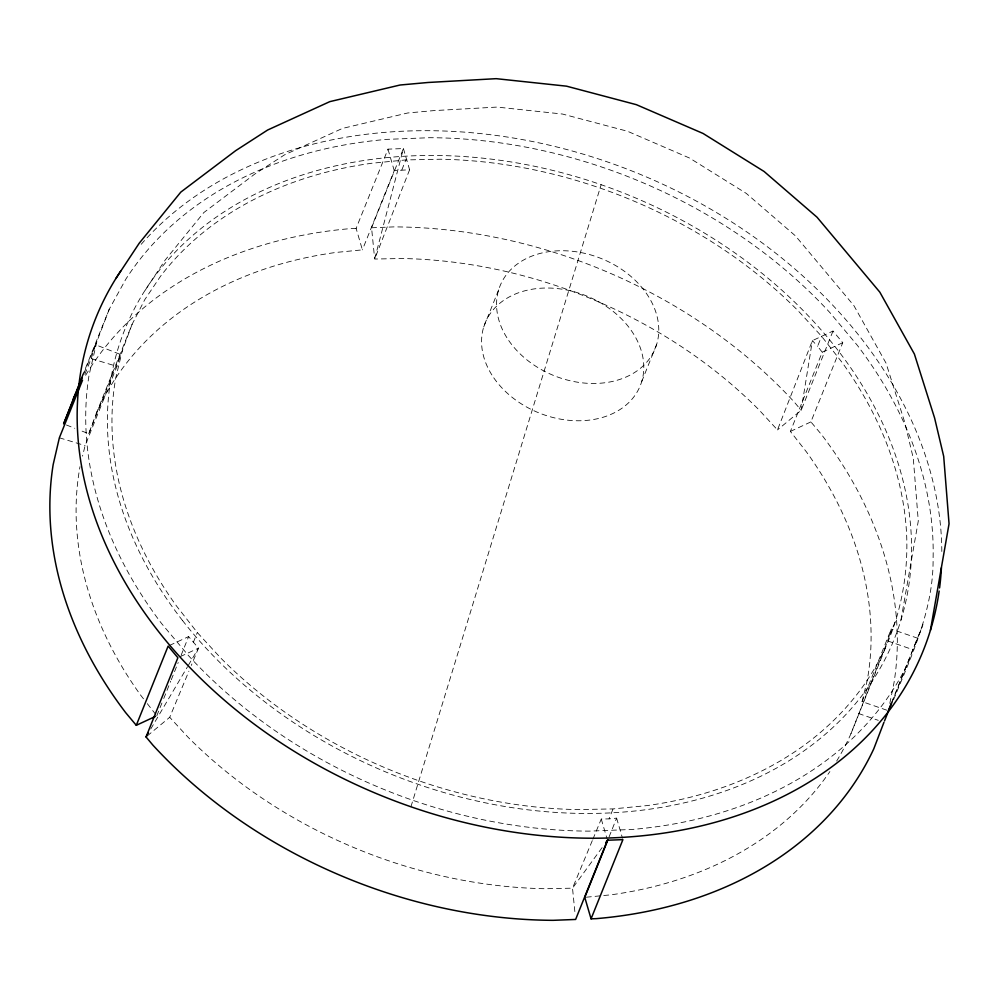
<?xml version="1.0" encoding="UTF-8"?>
<svg xmlns="http://www.w3.org/2000/svg" width="999" height="999" viewBox="0 0 999 999"><rect width="100%" height="100%" fill="white"/><g stroke="black" fill="none" stroke-linecap="round" stroke-linejoin="round"><path stroke-width="0.75" stroke-dasharray="5 3.75" d="M900.961 620.067L918.281 521.041L913.298 458.329L904.832 422.614L886.051 363.161L853.895 305.607L795.479 235.901L746.253 193.381L689.522 158.042L627.484 131.256L562.512 114.048L497.115 107.08L433.803 110.614L407.742 112.974L342.395 128.434L284.578 154.82L254.845 174.026L203.821 212.562L165.11 260.152L143.394 292.982M889.822 703.346L894.005 682.717A437.025 329.82 21.9 0 0 821.453 434.478L810.901 421.903L842.744 342.682L832.991 331.056L812.387 340.634L777.472 429.932L759.352 410.227A409.965 309.403 21.9 0 0 401.723 258.504L374.675 259.041L371.566 227.772L403.409 148.551L387.974 149.151L356.119 228.371L362.4 249.862L336.001 252.435A409.965 309.403 21.9 0 0 96.241 413.524L88.724 433.741L80.357 430.457M893.481 699.849C912.212 654.245 933.603 609.028 933.091 558.528A437.025 329.82 21.9 0 0 857.304 345.279L830.107 312.849A437.025 329.82 21.9 0 0 429.882 137.7L386.813 139.373A437.025 329.82 21.9 0 0 125.974 278.946L109.228 309.265L83.204 374.001M84.84 374.438L91.209 358.591L95.467 344.705L120.567 354.52L116.945 366.371L85.102 445.591L82.542 456.118M109.228 309.265L96.878 341.496L89.036 375.299A437.025 329.82 21.9 0 0 161.601 623.551L188.799 655.981A437.025 329.82 21.9 0 0 589.01 831.131L632.08 829.457A437.025 329.82 21.9 0 0 909.664 659.565M132.093 324.325L122.415 350.349L115.859 377.447A409.965 309.403 21.9 0 0 176.486 605.956L197.29 632.517L220.604 657.879A409.965 309.403 21.9 0 0 578.234 809.602L613.061 808.903L647.04 805.594A409.965 309.403 21.9 0 0 886.8 644.505C901.685 610.002 908.178 572.302 906.642 534.815A409.965 309.403 21.9 0 0 842.407 362.862L821.603 336.313L798.288 310.951A409.965 309.403 21.9 0 0 440.659 159.228L405.844 159.927L371.865 163.237A409.965 309.403 21.9 0 0 160.477 276.336L144.818 299.588L132.093 324.325L96.241 413.524M886.875 710.214L862.087 701.623L867.194 680.569A409.965 309.403 21.9 0 0 806.555 452.06L790.396 431.431L822.239 352.222L842.744 342.682M836.638 761.088A409.965 309.403 21.9 0 0 850.948 733.703L887.636 640.921L891.258 629.07L917.494 638.161L891.957 702.397M410.926 806.78L601.136 184.703M409.602 169.755L374.675 259.041L403.409 148.551L409.602 169.755L394.243 170.642L362.4 249.862M83.879 373.501L95.467 344.705M92.857 351.486L96.878 341.496M88.724 433.741L120.567 354.52M118.406 360.327L122.415 350.349M156.793 715.784L163.162 699.949M163.749 698.501L170.692 681.218M171.266 679.782L178.222 662.499M181.106 655.294L188.636 636.575L198.476 648.151L191.296 665.434M193.282 642.494L197.29 632.517M401.835 169.905L405.844 159.927M483.691 327.035L498.688 289.747M641.645 381.755L656.643 344.455M592.882 839.21L601.273 819.043L609.04 818.88L613.061 808.903M609.103 836.875L616.62 818.144L609.04 818.88M822.239 352.222L817.594 346.291L821.603 336.313M832.991 331.056L801.148 410.277L777.472 429.932M862.087 701.623L891.258 629.07M889.797 635.114L896.478 618.481M850.948 733.703L886.8 644.505M891.757 702.185L924.187 621.528M915.334 643.968L922.027 627.335M147.215 735.963L169.718 717.294L188.898 671.203M592.282 840.646L572.514 888.173L575.187 914.984M150.737 728.995L187.525 666.708M188.312 665.384L198.476 648.151L179.258 657.092M602.097 847.614L572.514 888.173L545.466 888.723A409.965 309.403 21.9 0 1 187.837 737L169.718 717.294M169.493 645.466L188.636 636.575M790.396 431.431L810.901 421.903M586.338 897.202L611.188 894.792A409.965 309.403 21.9 0 0 829.882 771.553M356.119 228.371L350.961 228.571A437.025 329.82 21.9 0 0 83.804 378.434M371.566 227.772L394.031 226.885A437.025 329.82 21.9 0 1 794.255 402.035L801.148 410.277L812.387 340.634L817.594 346.291M91.209 358.591L116.945 366.371M59.366 437.799L85.102 445.591M887.636 640.921L913.123 649.75M858.466 713.486L878.283 720.354M66.409 425L74.775 428.284M143.481 698.801L140.634 695.154A409.965 309.403 21.9 0 1 79.995 466.645M147.29 703.646L155.844 714.572M616.62 818.144L622.489 838.198M601.273 819.043L607.055 838.823M387.974 149.151L394.243 170.642M141.209 244.293A445.891 336.526 21.9 0 1 626.922 169.043A445.891 336.526 21.9 0 1 941.82 552.559M182.442 620.416A414.685 312.962 21.9 0 0 875.561 675.948A414.685 312.962 21.9 0 0 470.429 157.018A414.685 312.962 21.9 0 0 182.442 620.416M493.756 377.809A83.654 63.137 21.9 0 0 634.178 396.466A83.654 63.137 21.9 0 0 560.089 288.898A83.654 63.137 21.9 0 0 493.756 377.809M508.741 340.522A83.654 63.137 21.9 0 0 649.163 359.178A83.654 63.137 21.9 0 0 575.087 251.611A83.654 63.137 21.9 0 0 508.741 340.522"/><path stroke-width="1.5" d="M930.431 630.282L949.05 523.801L943.693 456.356L934.589 417.957L914.385 354.033L879.819 292.145L817.007 217.195L764.073 171.466L703.071 133.466L636.363 104.67L566.508 86.164L496.191 78.671L428.096 82.48L400.075 85.015L329.82 101.636L267.657 130.007L235.677 150.662L180.819 192.095L139.186 243.269L115.847 278.559M83.204 374.001L63.611 423.913L82.143 377.822M883.953 722.314L873.813 748.763A437.025 329.82 21.9 0 1 596.228 918.643L591.058 918.843L584.777 897.364L607.941 839.747M82.53 380.194L59.366 437.799L53.184 464.498A437.025 329.82 21.9 0 0 125.737 712.737L136.289 725.311L155.432 716.42M136.289 725.311L168.132 646.103L177.884 657.729L146.041 736.95L152.934 745.179A437.025 329.82 21.9 0 0 553.159 920.329L575.624 919.455L607.467 840.234L622.901 839.635L591.058 918.843M888.336 710.714L891.195 703.608M884.527 720.891L891.957 702.397M146.041 736.95L148.389 732.966M605.681 842.694L607.467 840.234M939.147 591.046A445.891 336.526 21.9 0 1 389.123 798.738A445.891 336.526 21.9 0 1 120.754 270.966M941.42 567.719A445.891 336.526 21.9 0 1 939.572 587.961M73.377 398.451A437.025 329.82 21.9 0 1 75.974 393.044"/></g></svg>
